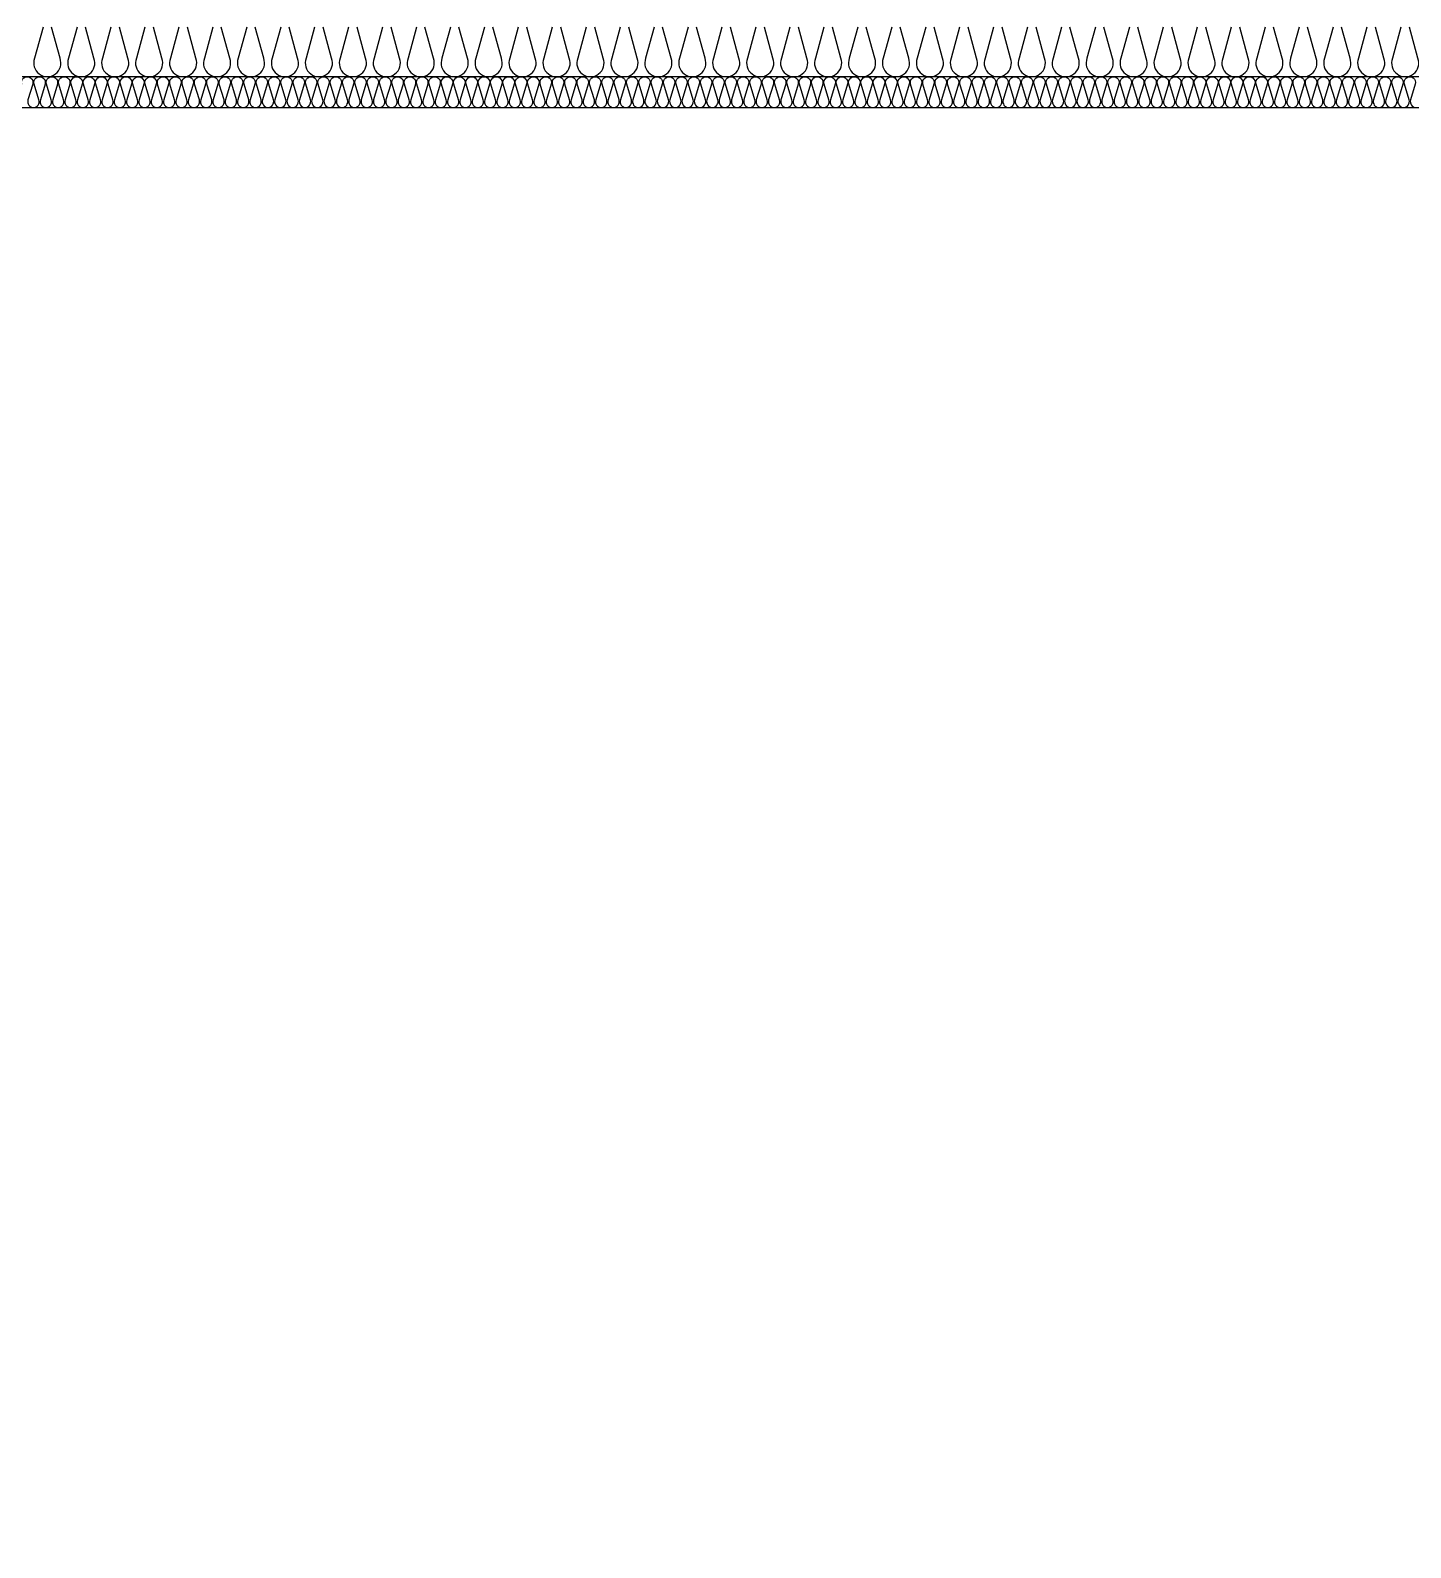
# Model space of a CAD drawing. Header units: millimetres. Extents: x 19868 to 801382, y -4805 to 85279.
# Drawn here: x 333873 to 336110, y 77936 to 80394 of the extents above; entities that cross this region are included whole.
import ezdxf

# ---------------------------------------------------------------- set-up
doc = ezdxf.new("R2010")
doc.units = ezdxf.units.MM
doc.header["$LTSCALE"] = 250
doc.layers.add('ISL', color=251, linetype='Continuous')

msp = doc.modelspace()

# ---------------------------------------------------------------- linework, layer by layer
at = {"layer": 'ISL', "elevation": 0}
for points in [[(333893.8, 80399.1), (333880.1, 80348.7, 1.449198), (333921.3, 80348.7), (333907.6, 80399.1, -0.524856)], [(333948.8, 80399.1), (333935.1, 80348.7, 1.449198), (333976.3, 80348.7), (333962.6, 80399.1, -0.524856)], [(334003.8, 80399.1), (333990.1, 80348.7, 1.449198), (334031.3, 80348.7), (334017.6, 80399.1, -0.524856)], [(334058.8, 80399.1), (334045.1, 80348.7, 1.449198), (334086.3, 80348.7), (334072.6, 80399.1, -0.524856)], [(334113.8, 80399.1), (334100.1, 80348.7, 1.449198), (334141.3, 80348.7), (334127.6, 80399.1, -0.524856)], [(334168.8, 80399.1), (334155.1, 80348.7, 1.449198), (334196.3, 80348.7), (334182.6, 80399.1, -0.524856)], [(334223.8, 80399.1), (334210.1, 80348.7, 1.449198), (334251.3, 80348.7), (334237.6, 80399.1, -0.524856)], [(334278.8, 80399.1), (334265.1, 80348.7, 1.449198), (334306.3, 80348.7), (334292.6, 80399.1, -0.524856)], [(334333.8, 80399.1), (334320.1, 80348.7, 1.449198), (334361.3, 80348.7), (334347.6, 80399.1, -0.524856)], [(334388.8, 80399.1), (334375.1, 80348.7, 1.449198), (334416.3, 80348.7), (334402.6, 80399.1, -0.524856)], [(334443.8, 80399.1), (334430.1, 80348.7, 1.449198), (334471.3, 80348.7), (334457.6, 80399.1, -0.524856)], [(334498.8, 80399.1), (334485.1, 80348.7, 1.449198), (334526.3, 80348.7), (334512.6, 80399.1, -0.524856)], [(334553.8, 80399.1), (334540.1, 80348.7, 1.449198), (334581.3, 80348.7), (334567.6, 80399.1, -0.524856)], [(334608.8, 80399.1), (334595.1, 80348.7, 1.449198), (334636.3, 80348.7), (334622.6, 80399.1, -0.524856)], [(334663.8, 80399.1), (334650.1, 80348.7, 1.449198), (334691.3, 80348.7), (334677.6, 80399.1, -0.524856)], [(334718.8, 80399.1), (334705.1, 80348.7, 1.449198), (334746.3, 80348.7), (334732.6, 80399.1, -0.524856)], [(334773.8, 80399.1), (334760.1, 80348.7, 1.449198), (334801.3, 80348.7), (334787.6, 80399.1, -0.524856)], [(334828.8, 80399.1), (334815.1, 80348.7, 1.449198), (334856.3, 80348.7), (334842.6, 80399.1, -0.524856)], [(334883.8, 80399.1), (334870.1, 80348.7, 1.449198), (334911.3, 80348.7), (334897.6, 80399.1, -0.524856)], [(334938.8, 80399.1), (334925.1, 80348.7, 1.449198), (334966.3, 80348.7), (334952.6, 80399.1, -0.524856)], [(334993.8, 80399.1), (334980.1, 80348.7, 1.449198), (335021.3, 80348.7), (335007.6, 80399.1, -0.524856)], [(335048.8, 80399.1), (335035.1, 80348.7, 1.449198), (335076.3, 80348.7), (335062.6, 80399.1, -0.524856)], [(335103.8, 80399.1), (335090.1, 80348.7, 1.449198), (335131.3, 80348.7), (335117.6, 80399.1, -0.524856)], [(335158.8, 80399.1), (335145.1, 80348.7, 1.449198), (335186.3, 80348.7), (335172.6, 80399.1, -0.524856)], [(335213.8, 80399.1), (335200.1, 80348.7, 1.449198), (335241.3, 80348.7), (335227.6, 80399.1, -0.524856)], [(335268.8, 80399.1), (335255.1, 80348.7, 1.449198), (335296.3, 80348.7), (335282.6, 80399.1, -0.524856)], [(335323.8, 80399.1), (335310.1, 80348.7, 1.449198), (335351.3, 80348.7), (335337.6, 80399.1, -0.524856)], [(335378.8, 80399.1), (335365.1, 80348.7, 1.449198), (335406.3, 80348.7), (335392.6, 80399.1, -0.524856)], [(335433.8, 80399.1), (335420.1, 80348.7, 1.449198), (335461.3, 80348.7), (335447.6, 80399.1, -0.524856)], [(335488.8, 80399.1), (335475.1, 80348.7, 1.449198), (335516.3, 80348.7), (335502.6, 80399.1, -0.524856)], [(335543.8, 80399.1), (335530.1, 80348.7, 1.449198), (335571.3, 80348.7), (335557.6, 80399.1, -0.524856)], [(335598.8, 80399.1), (335585.1, 80348.7, 1.449198), (335626.3, 80348.7), (335612.6, 80399.1, -0.524856)], [(335653.8, 80399.1), (335640.1, 80348.7, 1.449198), (335681.3, 80348.7), (335667.6, 80399.1, -0.524856)], [(335708.8, 80399.1), (335695.1, 80348.7, 1.449198), (335736.3, 80348.7), (335722.6, 80399.1, -0.524856)], [(335763.8, 80399.1), (335750.1, 80348.7, 1.449198), (335791.3, 80348.7), (335777.6, 80399.1, -0.524856)], [(335818.8, 80399.1), (335805.1, 80348.7, 1.449198), (335846.3, 80348.7), (335832.6, 80399.1, -0.524856)], [(335873.8, 80399.1), (335860.1, 80348.7, 1.449198), (335901.3, 80348.7), (335887.6, 80399.1, -0.524856)], [(335928.8, 80399.1), (335915.1, 80348.7, 1.449198), (335956.3, 80348.7), (335942.6, 80399.1, -0.524856)], [(335983.8, 80399.1), (335970.1, 80348.7, 1.449198), (336011.3, 80348.7), (335997.6, 80399.1, -0.524856)], [(336038.8, 80399.1), (336025.1, 80348.7, 1.449198), (336066.3, 80348.7), (336052.6, 80399.1, -0.524856)], [(336093.8, 80399.1), (336080.1, 80348.7, 1.449198), (336121.3, 80348.7), (336107.6, 80399.1, -0.524856)], [(333859.4, 80306.8, -1.372593), (333877, 80306.8), (333869.4, 80281.1, 0.509267), (333878.2, 80268.9, 0.509267), (333887, 80281.1), (333879.4, 80306.8, -1.372593), (333897, 80306.8), (333889.4, 80281.1, 0.509267), (333898.2, 80268.9, 0.509267), (333907, 80281.1), (333899.4, 80306.8, -1.372593), (333917, 80306.8), (333909.4, 80281.1, 0.509267), (333918.2, 80268.9, 0.509267), (333927, 80281.1), (333919.4, 80306.8, -1.372593), (333937, 80306.8), (333929.4, 80281.1, 0.509267), (333938.2, 80268.9, 0.509267), (333947, 80281.1), (333939.4, 80306.8, -1.372593), (333957, 80306.8), (333949.4, 80281.1, 0.509267), (333958.2, 80268.9, 0.509267), (333967, 80281.1), (333959.4, 80306.8, -1.372593), (333977, 80306.8), (333969.4, 80281.1, 0.509267), (333978.2, 80268.9, 0.509267), (333987, 80281.1), (333979.4, 80306.8, -1.372593), (333997, 80306.8), (333989.4, 80281.1, 0.509267), (333998.2, 80268.9, 0.509267), (334007, 80281.1), (333999.4, 80306.8, -1.372593), (334017, 80306.8), (334009.4, 80281.1, 0.509267), (334018.2, 80268.9, 0.509267), (334027, 80281.1), (334019.4, 80306.8, -1.372593), (334037, 80306.8), (334029.4, 80281.1, 0.509267), (334038.2, 80268.9, 0.509267), (334047, 80281.1), (334039.4, 80306.8, -1.372593), (334057, 80306.8), (334049.4, 80281.1, 0.509267), (334058.2, 80268.9, 0.509267), (334067, 80281.1), (334059.4, 80306.8, -1.372593), (334077, 80306.8), (334069.4, 80281.1, 0.509267), (334078.2, 80268.9, 0.509267), (334087, 80281.1), (334079.4, 80306.8, -1.372593), (334097, 80306.8), (334089.4, 80281.1, 0.509267), (334098.2, 80268.9, 0.509267), (334107, 80281.1), (334099.4, 80306.8, -1.372593), (334117, 80306.8), (334109.4, 80281.1, 0.509267), (334118.2, 80268.9, 0.509267), (334127, 80281.1), (334119.4, 80306.8, -1.372593), (334137, 80306.8), (334129.4, 80281.1, 0.509267), (334138.2, 80268.9, 0.509267), (334147, 80281.1), (334139.4, 80306.8, -1.372593), (334157, 80306.8), (334149.4, 80281.1, 0.509267), (334158.2, 80268.9, 0.509267), (334167, 80281.1), (334159.4, 80306.8, -1.372593), (334177, 80306.8), (334169.4, 80281.1, 0.509267), (334178.2, 80268.9, 0.509267), (334187, 80281.1), (334179.4, 80306.8, -1.372593), (334197, 80306.8), (334189.4, 80281.1, 0.509267), (334198.2, 80268.9, 0.509267), (334207, 80281.1), (334199.4, 80306.8, -1.372593), (334217, 80306.8), (334209.4, 80281.1, 0.509267), (334218.2, 80268.9, 0.509267), (334227, 80281.1), (334219.4, 80306.8, -1.372593), (334237, 80306.8), (334229.4, 80281.1, 0.509267), (334238.2, 80268.9, 0.509267), (334247, 80281.1), (334239.4, 80306.8, -1.372593), (334257, 80306.8), (334249.4, 80281.1, 0.509267), (334258.2, 80268.9, 0.509267), (334267, 80281.1), (334259.4, 80306.8, -1.372593), (334277, 80306.8), (334269.4, 80281.1, 0.509267), (334278.2, 80268.9, 0.509267), (334287, 80281.1), (334279.4, 80306.8, -1.372593), (334297, 80306.8), (334289.4, 80281.1, 0.509267), (334298.2, 80268.9, 0.509267), (334307, 80281.1), (334299.4, 80306.8, -1.372593), (334317, 80306.8), (334309.4, 80281.1, 0.509267), (334318.2, 80268.9, 0.509267), (334327, 80281.1), (334319.4, 80306.8, -1.372593), (334337, 80306.8), (334329.4, 80281.1, 0.509267), (334338.2, 80268.9, 0.509267), (334347, 80281.1), (334339.4, 80306.8, -1.372593), (334357, 80306.8), (334349.4, 80281.1, 0.509267), (334358.2, 80268.9, 0.509267), (334367, 80281.1), (334359.4, 80306.8, -1.372593), (334377, 80306.8), (334369.4, 80281.1, 0.509267), (334378.2, 80268.9, 0.509267), (334387, 80281.1), (334379.4, 80306.8, -1.372593), (334397, 80306.8), (334389.4, 80281.1, 0.509267), (334398.2, 80268.9, 0.509267), (334407, 80281.1), (334399.4, 80306.8, -1.372593), (334417, 80306.8), (334409.4, 80281.1, 0.509267), (334418.2, 80268.9, 0.509267), (334427, 80281.1), (334419.4, 80306.8, -1.372593), (334437, 80306.8), (334429.4, 80281.1, 0.509267), (334438.2, 80268.9, 0.509267), (334447, 80281.1), (334439.4, 80306.8, -1.372593), (334457, 80306.8), (334449.4, 80281.1, 0.509267), (334458.2, 80268.9, 0.509267), (334467, 80281.1), (334459.4, 80306.8, -1.372593), (334477, 80306.8), (334469.4, 80281.1, 0.509267), (334478.2, 80268.9, 0.509267), (334487, 80281.1), (334479.4, 80306.8, -1.372593), (334497, 80306.8), (334489.4, 80281.1, 0.509267), (334498.2, 80268.9, 0.509267), (334507, 80281.1), (334499.4, 80306.8, -1.372593), (334517, 80306.8), (334509.4, 80281.1, 0.509267), (334518.2, 80268.9, 0.509267), (334527, 80281.1), (334519.4, 80306.8, -1.372593), (334537, 80306.8), (334529.4, 80281.1, 0.509267), (334538.2, 80268.9, 0.509267), (334547, 80281.1), (334539.4, 80306.8, -1.372593), (334557, 80306.8), (334549.4, 80281.1, 0.509267), (334558.2, 80268.9, 0.509267), (334567, 80281.1), (334559.4, 80306.8, -1.372593), (334577, 80306.8), (334569.4, 80281.1, 0.509267), (334578.2, 80268.9, 0.509267), (334587, 80281.1), (334579.4, 80306.8, -1.372593), (334597, 80306.8), (334589.4, 80281.1, 0.509267), (334598.2, 80268.9, 0.509267), (334607, 80281.1), (334599.4, 80306.8, -1.372593), (334617, 80306.8), (334609.4, 80281.1, 0.509267), (334618.2, 80268.9, 0.509267), (334627, 80281.1), (334619.4, 80306.8, -1.372593), (334637, 80306.8), (334629.4, 80281.1, 0.509267), (334638.2, 80268.9, 0.509267), (334647, 80281.1), (334639.4, 80306.8, -1.372593), (334657, 80306.8), (334649.4, 80281.1, 0.509267), (334658.2, 80268.9, 0.509267), (334667, 80281.1), (334659.4, 80306.8, -1.372593), (334677, 80306.8), (334669.4, 80281.1, 0.509267), (334678.2, 80268.9, 0.509267), (334687, 80281.1), (334679.4, 80306.8, -1.372593), (334697, 80306.8), (334689.4, 80281.1, 0.509267), (334698.2, 80268.9, 0.509267), (334707, 80281.1), (334699.4, 80306.8, -1.372593), (334717, 80306.8), (334709.4, 80281.1, 0.509267), (334718.2, 80268.9, 0.509267), (334727, 80281.1), (334719.4, 80306.8, -1.372593), (334737, 80306.8), (334729.4, 80281.1, 0.509267), (334738.2, 80268.9, 0.509267), (334747, 80281.1), (334739.4, 80306.8, -1.372593), (334757, 80306.8), (334749.4, 80281.1, 0.509267), (334758.2, 80268.9, 0.509267), (334767, 80281.1), (334759.4, 80306.8, -1.372593), (334777, 80306.8), (334769.4, 80281.1, 0.509267), (334778.2, 80268.9, 0.509267), (334787, 80281.1), (334779.4, 80306.8, -1.372593), (334797, 80306.8), (334789.4, 80281.1, 0.509267), (334798.2, 80268.9, 0.509267), (334807, 80281.1), (334799.4, 80306.8, -1.372593), (334817, 80306.8), (334809.4, 80281.1, 0.509267), (334818.2, 80268.9, 0.509267), (334827, 80281.1), (334819.4, 80306.8, -1.372593), (334837, 80306.8), (334829.4, 80281.1, 0.509267), (334838.2, 80268.9, 0.509267), (334847, 80281.1), (334839.4, 80306.8, -1.372593), (334857, 80306.8), (334849.4, 80281.1, 0.509267), (334858.2, 80268.9, 0.509267), (334867, 80281.1), (334859.4, 80306.8, -1.372593), (334877, 80306.8), (334869.4, 80281.1, 0.509267), (334878.2, 80268.9, 0.509267), (334887, 80281.1), (334879.4, 80306.8, -1.372593), (334897, 80306.8), (334889.4, 80281.1, 0.509267), (334898.2, 80268.9, 0.509267), (334907, 80281.1), (334899.4, 80306.8, -1.372593), (334917, 80306.8), (334909.4, 80281.1, 0.509267), (334918.2, 80268.9, 0.509267), (334927, 80281.1), (334919.4, 80306.8, -1.372593), (334937, 80306.8), (334929.4, 80281.1, 0.509267), (334938.2, 80268.9, 0.509267), (334947, 80281.1), (334939.4, 80306.8, -1.372593), (334957, 80306.8), (334949.4, 80281.1, 0.509267), (334958.2, 80268.9, 0.509267), (334967, 80281.1), (334959.4, 80306.8, -1.372593), (334977, 80306.8), (334969.4, 80281.1, 0.509267), (334978.2, 80268.9, 0.509267), (334987, 80281.1), (334979.4, 80306.8, -1.372593), (334997, 80306.8), (334989.4, 80281.1, 0.509267), (334998.2, 80268.9, 0.509267), (335007, 80281.1), (334999.4, 80306.8, -1.372593), (335017, 80306.8), (335009.4, 80281.1, 0.509267), (335018.2, 80268.9, 0.509267), (335027, 80281.1), (335019.4, 80306.8, -1.372593), (335037, 80306.8), (335029.4, 80281.1, 0.509267), (335038.2, 80268.9, 0.509267), (335047, 80281.1), (335039.4, 80306.8, -1.372593), (335057, 80306.8), (335049.4, 80281.1, 0.509267), (335058.2, 80268.9, 0.509267), (335067, 80281.1), (335059.4, 80306.8, -1.372593), (335077, 80306.8), (335069.4, 80281.1, 0.509267), (335078.2, 80268.9, 0.509267), (335087, 80281.1), (335079.4, 80306.8, -1.372593), (335097, 80306.8), (335089.4, 80281.1, 0.509267), (335098.2, 80268.9, 0.509267), (335107, 80281.1), (335099.4, 80306.8, -1.372593), (335117, 80306.8), (335109.4, 80281.1, 0.509267), (335118.2, 80268.9, 0.509267), (335127, 80281.1), (335119.4, 80306.8, -1.372593), (335137, 80306.8), (335129.4, 80281.1, 0.509267), (335138.2, 80268.9, 0.509267), (335147, 80281.1), (335139.4, 80306.8, -1.372593), (335157, 80306.8), (335149.4, 80281.1, 0.509267), (335158.2, 80268.9, 0.509267), (335167, 80281.1), (335159.4, 80306.8, -1.372593), (335177, 80306.8), (335169.4, 80281.1, 0.509267), (335178.2, 80268.9, 0.509267), (335187, 80281.1), (335179.4, 80306.8, -1.372593), (335197, 80306.8), (335189.4, 80281.1, 0.509267), (335198.2, 80268.9, 0.509267), (335207, 80281.1), (335199.4, 80306.8, -1.372593), (335217, 80306.8), (335209.4, 80281.1, 0.509267), (335218.2, 80268.9, 0.509267), (335227, 80281.1), (335219.4, 80306.8, -1.372593), (335237, 80306.8), (335229.4, 80281.1, 0.509267), (335238.2, 80268.9, 0.509267), (335247, 80281.1), (335239.4, 80306.8, -1.372593), (335257, 80306.8), (335249.4, 80281.1, 0.509267), (335258.2, 80268.9, 0.509267), (335267, 80281.1), (335259.4, 80306.8, -1.372593), (335277, 80306.8), (335269.4, 80281.1, 0.509267), (335278.2, 80268.9, 0.509267), (335287, 80281.1), (335279.4, 80306.8, -1.372593), (335297, 80306.8), (335289.4, 80281.1, 0.509267), (335298.2, 80268.9, 0.509267), (335307, 80281.1), (335299.4, 80306.8, -1.372593), (335317, 80306.8), (335309.4, 80281.1, 0.509267), (335318.2, 80268.9, 0.509267), (335327, 80281.1), (335319.4, 80306.8, -1.372593), (335337, 80306.8), (335329.4, 80281.1, 0.509267), (335338.2, 80268.9, 0.509267), (335347, 80281.1), (335339.4, 80306.8, -1.372593), (335357, 80306.8), (335349.4, 80281.1, 0.509267), (335358.2, 80268.9, 0.509267), (335367, 80281.1), (335359.4, 80306.8, -1.372593), (335377, 80306.8), (335369.4, 80281.1, 0.509267), (335378.2, 80268.9, 0.509267), (335387, 80281.1), (335379.4, 80306.8, -1.372593), (335397, 80306.8), (335389.4, 80281.1, 0.509267), (335398.2, 80268.9, 0.509267), (335407, 80281.1), (335399.4, 80306.8, -1.372593), (335417, 80306.8), (335409.4, 80281.1, 0.509267), (335418.2, 80268.9, 0.509267), (335427, 80281.1), (335419.4, 80306.8, -1.372593), (335437, 80306.8), (335429.4, 80281.1, 0.509267), (335438.2, 80268.9, 0.509267), (335447, 80281.1), (335439.4, 80306.8, -1.372593), (335457, 80306.8), (335449.4, 80281.1, 0.509267), (335458.2, 80268.9, 0.509267), (335467, 80281.1), (335459.4, 80306.8, -1.372593), (335477, 80306.8), (335469.4, 80281.1, 0.509267), (335478.2, 80268.9, 0.509267), (335487, 80281.1), (335479.4, 80306.8, -1.372593), (335497, 80306.8), (335489.4, 80281.1, 0.509267), (335498.2, 80268.9, 0.509267), (335507, 80281.1), (335499.4, 80306.8, -1.372593), (335517, 80306.8), (335509.4, 80281.1, 0.509267), (335518.2, 80268.9, 0.509267), (335527, 80281.1), (335519.4, 80306.8, -1.372593), (335537, 80306.8), (335529.4, 80281.1, 0.509267), (335538.2, 80268.9, 0.509267), (335547, 80281.1), (335539.4, 80306.8, -1.372593), (335557, 80306.8), (335549.4, 80281.1, 0.509267), (335558.2, 80268.9, 0.509267), (335567, 80281.1), (335559.4, 80306.8, -1.372593), (335577, 80306.8), (335569.4, 80281.1, 0.509267), (335578.2, 80268.9, 0.509267), (335587, 80281.1), (335579.4, 80306.8, -1.372593), (335597, 80306.8), (335589.4, 80281.1, 0.509267), (335598.2, 80268.9, 0.509267), (335607, 80281.1), (335599.4, 80306.8, -1.372593), (335617, 80306.8), (335609.4, 80281.1, 0.509267), (335618.2, 80268.9, 0.509267), (335627, 80281.1), (335619.4, 80306.8, -1.372593), (335637, 80306.8), (335629.4, 80281.1, 0.509267), (335638.2, 80268.9, 0.509267), (335647, 80281.1), (335639.4, 80306.8, -1.372593), (335657, 80306.8), (335649.4, 80281.1, 0.509267), (335658.2, 80268.9, 0.509267), (335667, 80281.1), (335659.4, 80306.8, -1.372593), (335677, 80306.8), (335669.4, 80281.1, 0.509267), (335678.2, 80268.9, 0.509267), (335687, 80281.1), (335679.4, 80306.8, -1.372593), (335697, 80306.8), (335689.4, 80281.1, 0.509267), (335698.2, 80268.9, 0.509267), (335707, 80281.1), (335699.4, 80306.8, -1.372593), (335717, 80306.8), (335709.4, 80281.1, 0.509267), (335718.2, 80268.9, 0.509267), (335727, 80281.1), (335719.4, 80306.8, -1.372593), (335737, 80306.8), (335729.4, 80281.1, 0.509267), (335738.2, 80268.9, 0.509267), (335747, 80281.1), (335739.4, 80306.8, -1.372593), (335757, 80306.8), (335749.4, 80281.1, 0.509267), (335758.2, 80268.9, 0.509267), (335767, 80281.1), (335759.4, 80306.8, -1.372593), (335777, 80306.8), (335769.4, 80281.1, 0.509267), (335778.2, 80268.9, 0.509267), (335787, 80281.1), (335779.4, 80306.8, -1.372593), (335797, 80306.8), (335789.4, 80281.1, 0.509267), (335798.2, 80268.9, 0.509267), (335807, 80281.1), (335799.4, 80306.8, -1.372593), (335817, 80306.8), (335809.4, 80281.1, 0.509267), (335818.2, 80268.9, 0.509267), (335827, 80281.1), (335819.4, 80306.8, -1.372593), (335837, 80306.8), (335829.4, 80281.1, 0.509267), (335838.2, 80268.9, 0.509267), (335847, 80281.1), (335839.4, 80306.8, -1.372593), (335857, 80306.8), (335849.4, 80281.1, 0.509267), (335858.2, 80268.9, 0.509267), (335867, 80281.1), (335859.4, 80306.8, -1.372593), (335877, 80306.8), (335869.4, 80281.1, 0.509267), (335878.2, 80268.9, 0.509267), (335887, 80281.1), (335879.4, 80306.8, -1.372593), (335897, 80306.8), (335889.4, 80281.1, 0.509267), (335898.2, 80268.9, 0.509267), (335907, 80281.1), (335899.4, 80306.8, -1.372593), (335917, 80306.8), (335909.4, 80281.1, 0.509267), (335918.2, 80268.9, 0.509267), (335927, 80281.1), (335919.4, 80306.8, -1.372593), (335937, 80306.8), (335929.4, 80281.1, 0.509267), (335938.2, 80268.9, 0.509267), (335947, 80281.1), (335939.4, 80306.8, -1.372593), (335957, 80306.8), (335949.4, 80281.1, 0.509267), (335958.2, 80268.9, 0.509267), (335967, 80281.1), (335959.4, 80306.8, -1.372593), (335977, 80306.8), (335969.4, 80281.1, 0.509267), (335978.2, 80268.9, 0.509267), (335987, 80281.1), (335979.4, 80306.8, -1.372593), (335997, 80306.8), (335989.4, 80281.1, 0.509267), (335998.2, 80268.9, 0.509267), (336007, 80281.1), (335999.4, 80306.8, -1.372593), (336017, 80306.8), (336009.4, 80281.1, 0.509267), (336018.2, 80268.9, 0.509267), (336027, 80281.1), (336019.4, 80306.8, -1.372593), (336037, 80306.8), (336029.4, 80281.1, 0.509267), (336038.2, 80268.9, 0.509267), (336047, 80281.1), (336039.4, 80306.8, -1.372593), (336057, 80306.8), (336049.4, 80281.1, 0.509267), (336058.2, 80268.9, 0.509267), (336067, 80281.1), (336059.4, 80306.8, -1.372593), (336077, 80306.8), (336069.4, 80281.1, 0.509267), (336078.2, 80268.9, 0.509267), (336087, 80281.1), (336079.4, 80306.8, -1.372593), (336097, 80306.8), (336089.4, 80281.1, 0.509267), (336098.2, 80268.9, 0.509267), (336107, 80281.1), (336099.4, 80306.8, -1.372593), (336117, 80306.8), (336109.4, 80281.1, 0.509267), (336118.2, 80268.9, 0.509267)]]:
    msp.add_lwpolyline(points, format="xyb", dxfattribs=at)
for points in [[(343688.2, 79568.9), (343178.2, 79568.9), (343178.2, 80318.9), (333348.2, 80318.9), (333348.2, 79568.9), (332428.2, 79568.9), (332428.2, 80318.9), (328898.2, 80318.9), (328898.2, 79568.9), (328388.2, 79568.9)], [(331923.2, 75278.9), (331973.2, 75278.9), (331973.2, 80268.9), (332378.2, 80268.9), (332378.2, 79518.9), (333398.2, 79518.9), (333398.2, 80268.9), (343128.2, 80268.9), (343128.2, 79518.9), (343638.2, 79518.9), (343638.2, 75278.9), (343688.2, 75278.9)]]:
    msp.add_lwpolyline(points, dxfattribs=at)

doc.saveas('drawing.dxf')
